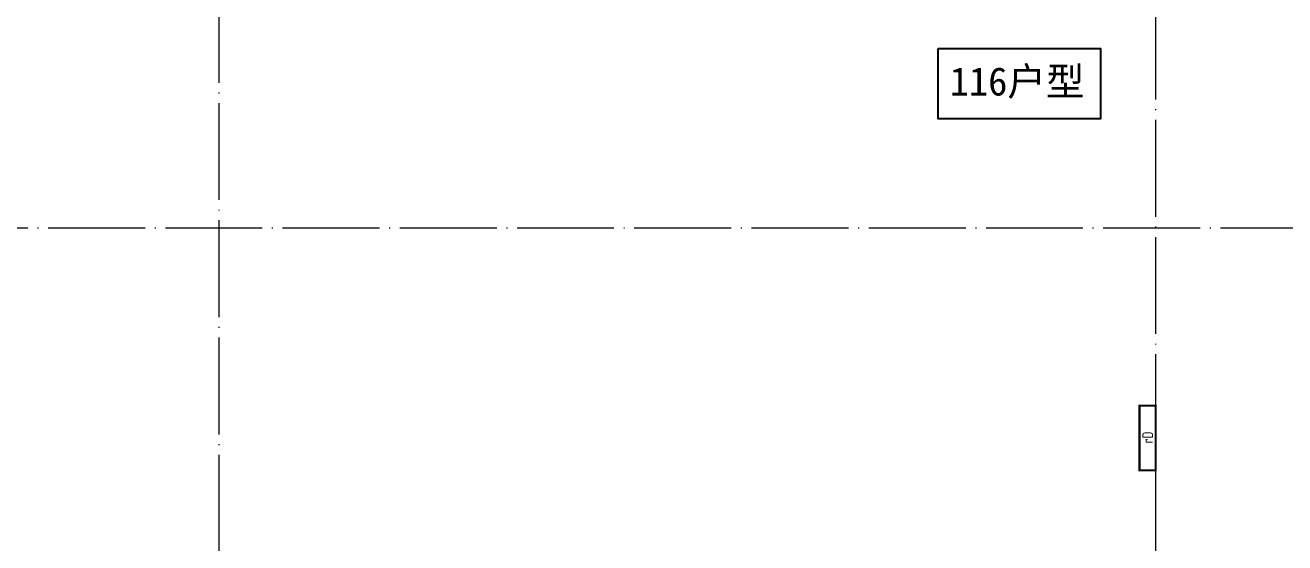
# Model space of a CAD drawing. Extents: x -518115 to 389031, y -231062 to 1628073.
# Drawn here: x 40617 to 48417, y 521091 to 524297 of the extents above; entities that cross this region are included whole.
import ezdxf

# ---------------------------------------------------------------- set-up
doc = ezdxf.new("R2010")
doc.units = 0
doc.header["$LTSCALE"] = 1000
doc.header["$MEASUREMENT"] = 0
doc.linetypes.add('DOTE', pattern=[2.42, 2, -0.2, 0.02, -0.2])
doc.layers.add('DOTE', color=19, linetype='DOTE', lineweight=9)
doc.layers.add('EQUIP-消防', color=3, linetype='Continuous', lineweight=20)
doc.layers.add('PUB_TEXT', color=4, linetype='Continuous')
doc.styles.add('房间名称', font='TSSDENG', dxfattribs={"width": 0.8, "bigfont": 'HZTXT'})
doc.styles.add('黑体', font='')
doc.styles.get('黑体').set_extended_font_data('SimHei')

# ---------------------------------------------------------------- blocks, each defined once
blk = doc.blocks.new('GDGDGDSDA')
at = {"layer": 'DOTE', "linetype": 'DOTE', "ltscale": 0.3}
for p, q in [((453635, 370658.3), (453634.8, 359558.3)), ((447834.8, 367858.3), (447834.8, 359558.3)), ((471334.8, 366358.3), (417334.8, 366358.3))]:
    blk.add_line(p, q, dxfattribs=at)
blk = doc.blocks.new('FSFSFSFSEG')
at = {"layer": 'EQUIP-消防', "const_width": 12.8}
blk.add_lwpolyline([(136866.6, 335152.5), (136466.6, 335152.5), (136466.6, 335052.5), (136866.6, 335052.5)], close=True, dxfattribs=at)
at = {"layer": 'PUB_TEXT', "color": 7, "true_color": 0xffffff, "style": '房间名称', "width": 0.8}
blk.add_text('rD', height=64.8, dxfattribs=at).set_placement((136633.7, 335069))
blk = doc.blocks.new('GHFHFHTFHCSDCS')
at = {"rotation": 89.99999999297357}
blk.add_blockref('FSFSFSFSEG', (789969.1, 230657.2), dxfattribs=at)

msp = doc.modelspace()

# ---------------------------------------------------------------- linework, layer by layer
at = {"color": 1}
msp.add_lwpolyline([(46269.5, 524153.6), (47275.5, 524153.6), (47275.5, 523717.6), (46269.5, 523717.6)], close=True, dxfattribs=at)

# ---------------------------------------------------------------- block references
for name, p in [('GDGDGDSDA', (-406018.2, 156682.1)), ('GHFHFHTFHCSDCS', (-407300, 154416.7))]:
    msp.add_blockref(name, p)

# ---------------------------------------------------------------- texts
at = {"color": 1, "style": '黑体'}
msp.add_text('116户型', height=175, dxfattribs=at).set_placement((46341.6, 523861.4))

doc.saveas('drawing.dxf')
